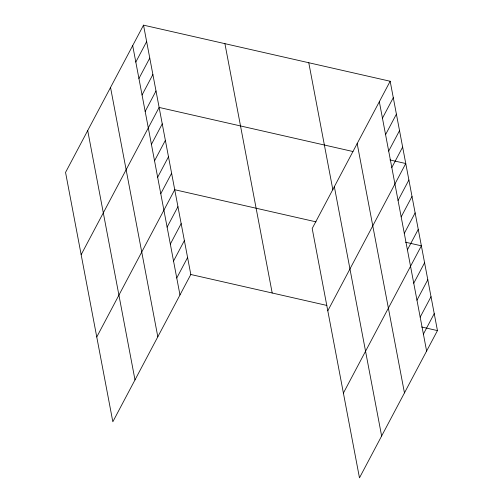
<?xml version="1.0" encoding="UTF-8"?>
<svg xmlns="http://www.w3.org/2000/svg" width="503" height="503" viewBox="0 0 503 503"><rect width="100%" height="100%" fill="white"/><g stroke="black" fill="none" stroke-linecap="round" stroke-linejoin="round"><path stroke-width="0.75" d="M143.525 25.15L65.553 172.403L112.835 421.753L190.807 274.493L143.525 25.15L390.165 81.247L437.447 330.597L359.475 477.85L312.193 228.507L390.165 81.247M135.81 62.07L146.643 41.604M138.929 78.525L149.762 58.065M142.053 94.985L152.887 74.519M145.172 111.44L156.005 90.98M81.159 254.688L159.124 107.435L353.012 151.535M151.416 144.355L162.249 123.889M154.534 160.809L165.368 140.35M157.653 177.263L168.486 156.804M160.778 193.724L171.611 173.258M96.765 336.972L174.73 189.719L316.016 221.854M167.109 227.136L177.943 206.676M170.328 244.093L181.162 223.628M173.541 261.044L184.375 240.585M176.754 278.002L187.588 257.542M382.45 118.167L393.283 97.708M385.568 134.628L396.402 114.162M388.693 151.082L399.527 130.623M391.812 167.537L402.645 147.077M327.799 310.791L405.764 163.532L389.938 159.935M398.049 200.452L408.889 179.992M401.174 216.906L412.007 196.447M404.293 233.367L415.126 212.901M407.411 249.821L418.251 229.362M343.398 393.076L421.369 245.816L405.544 242.22M413.749 283.233L424.582 262.773M416.962 300.19L427.802 279.731M420.181 317.148L431.014 296.682M423.394 334.099L434.227 313.639M190.807 274.493L326.856 305.44M421.621 326.994L437.447 330.597M379.331 101.713L426.613 351.056M357.174 143.556L404.456 392.9M334.35 186.663L381.632 436.007M308.773 62.737L332.885 189.901M224.916 43.66L272.198 293.01M132.691 45.61L179.973 294.959M110.534 87.453L157.816 336.796M87.711 130.566L134.993 379.91"/></g></svg>
